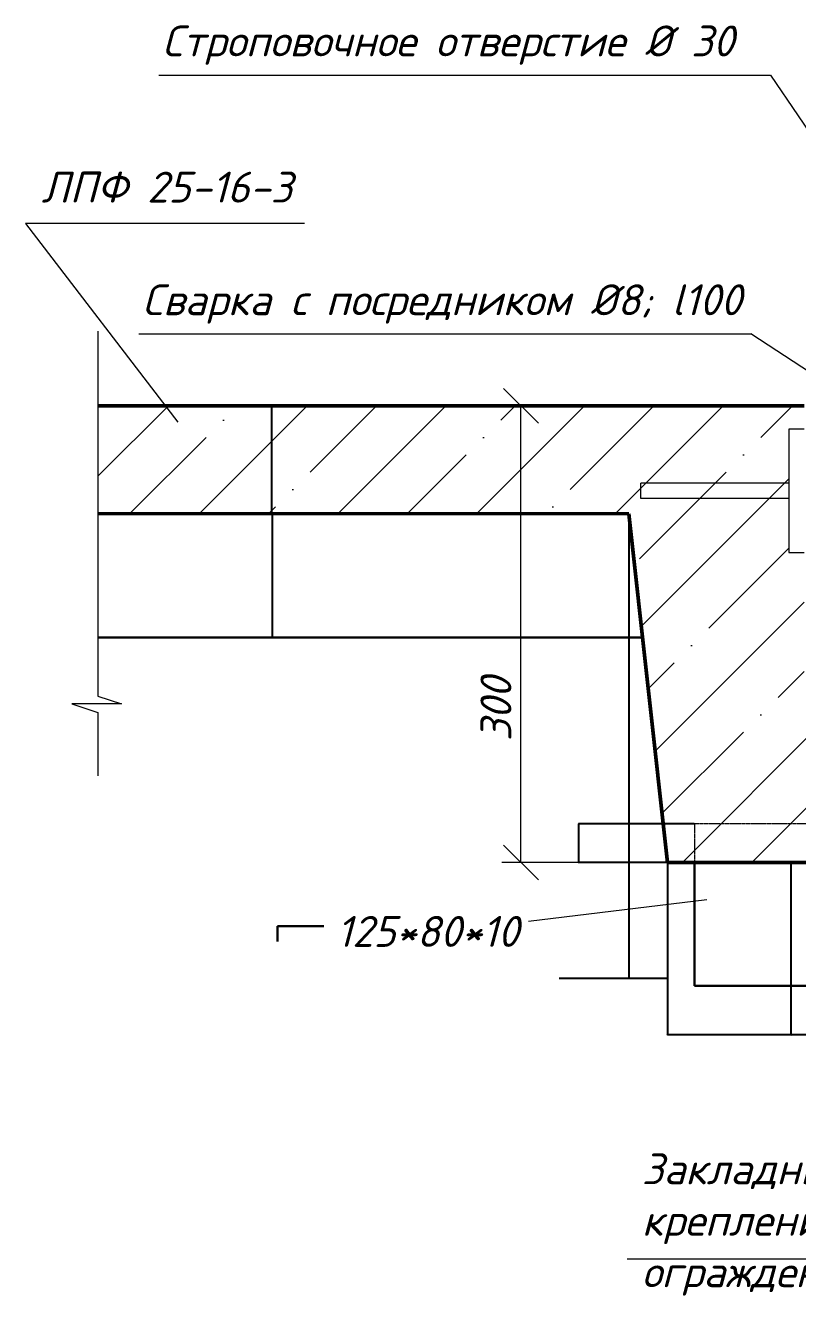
# Model space of a CAD drawing. Header units: millimetres. Extents: x -10163 to 1081624, y -5450 to 417560.
# Drawn here: x 384782 to 387283, y 36183 to 40297 of the extents above; entities that cross this region are included whole.
import ezdxf

# ---------------------------------------------------------------- set-up
doc = ezdxf.new("R2010")
doc.units = ezdxf.units.MM
doc.header["$PDMODE"] = 35
doc.linetypes.add('JIS_02_1.0', pattern=[2, 1, -1])
doc.styles.add('2', font='isocpeui.ttf', dxfattribs={"height": 2})
doc.dimstyles.new('Узлы', dxfattribs={"dimtxt": 2.5, "dimasz": 2.25, "dimexe": 1.25, "dimexo": 0.625, "dimtad": 1, "dimdec": 0, "dimlfac": 10, "dimtxsty": '2', "dimblk": 'OBLIQUE', "dimcen": 2.5, "dimadec": 0, "dimazin": 0, "dimtfac": 1, "dimtdec": 0, "dimtmove": 0, "dimatfit": 3, "dimldrblk": 'OBLIQUE', "dimfxl": 1.25, "dimarcsym": 0})

# ---------------------------------------------------------------- blocks, each defined once
blk = doc.blocks.new('_Oblique')
at = {"color": 0, "linetype": 'ByBlock', "lineweight": -2}
blk.add_line((-0.5, -0.5), (0.5, 0.5), dxfattribs=at)
blk = doc.blocks.new('*D1003')
at = {"color": 0, "lineweight": -2, "transparency": 16777216}
for p, q in [((385580.7, 38715.4), (385580.7, 39064.7)), ((385581.4, 39064.7), (385582, 39064.7)), ((385581.4, 38715.4), (385582, 38715.4))]:
    blk.add_line(p, q, dxfattribs=at)
at = {"layer": 'Defpoints', "color": 0, "transparency": 16777216}
for p in [(385580.7, 39064.7), (385580.7, 39064.7), (385580.7, 38715.4)]:
    blk.add_point(p, dxfattribs=at)
at = {"color": 0, "lineweight": -2, "transparency": 16777216, "xscale": 2.25, "yscale": 2.25, "zscale": 2.25}
for p, rotation in [((385580.7, 39064.7), 90), ((385580.7, 38715.4), 270)]:
    blk.add_blockref('_Oblique', p, dxfattribs=dict(at, rotation=rotation))
at = {"color": 0, "lineweight": 13, "transparency": 16777216, "insert": (385579.1, 38890.1), "char_height": 2, "attachment_point": 5, "rotation": 90, "style": '2'}
blk.add_mtext('3492', dxfattribs=at)
blk = doc.blocks.new('*D1004')
at = {"color": 0, "lineweight": -2, "transparency": 16777216}
for p, q in [((385580.9, 38715.4), (385580.9, 38314.7)), ((385581.4, 38715.4), (385582.2, 38715.4)), ((385581.4, 38314.7), (385582.2, 38314.7))]:
    blk.add_line(p, q, dxfattribs=at)
at = {"layer": 'Defpoints', "color": 0, "transparency": 16777216}
for p in [(385580.7, 38715.4), (385580.7, 38314.7), (385580.9, 38314.7)]:
    blk.add_point(p, dxfattribs=at)
at = {"color": 0, "lineweight": -2, "transparency": 16777216, "xscale": 2.25, "yscale": 2.25, "zscale": 2.25}
for p, rotation in [((385580.9, 38715.4), 90), ((385580.9, 38314.7), 270)]:
    blk.add_blockref('_Oblique', p, dxfattribs=dict(at, rotation=rotation))
at = {"color": 0, "lineweight": 13, "transparency": 16777216, "insert": (385579.3, 38515.1), "char_height": 2, "attachment_point": 5, "rotation": 90, "style": '2'}
blk.add_mtext('4008', dxfattribs=at)
blk = doc.blocks.new('*D1006')
at = {"color": 0, "lineweight": -2, "transparency": 16777216}
for p, q in [((386861, 37585.6), (386861, 37027.2)), ((387261, 37585.6), (387261, 37027.2)), ((386861, 37028.4), (387261, 37028.4))]:
    blk.add_line(p, q, dxfattribs=at)
at = {"layer": 'Defpoints', "color": 0, "transparency": 16777216}
for p in [(386861, 37586.3), (387261, 37586.3), (387261, 37028.4)]:
    blk.add_point(p, dxfattribs=at)
at = {"color": 0, "lineweight": -2, "transparency": 16777216, "xscale": 2.25, "yscale": 2.25, "zscale": 2.25, "rotation": 180}
blk.add_blockref('_Oblique', (386861, 37028.4), dxfattribs=at)
at = {"color": 0, "lineweight": -2, "transparency": 16777216, "xscale": 2.25, "yscale": 2.25, "zscale": 2.25}
blk.add_blockref('_Oblique', (387261, 37028.4), dxfattribs=at)
at = {"color": 0, "lineweight": 13, "transparency": 16777216, "insert": (387076, 37030), "char_height": 2, "attachment_point": 5, "style": '2'}
blk.add_mtext('4000', dxfattribs=at)
blk = doc.blocks.new('*D1007')
at = {"color": 0, "lineweight": -2, "transparency": 16777216}
for p, q in [((387661, 37585.6), (387661, 37027.2)), ((387261, 37210), (387261, 37027.2)), ((387261, 37028.4), (387661, 37028.4))]:
    blk.add_line(p, q, dxfattribs=at)
at = {"layer": 'Defpoints', "color": 0, "transparency": 16777216}
for p in [(387661, 37586.3), (387261, 37210.6), (387661, 37028.4)]:
    blk.add_point(p, dxfattribs=at)
at = {"color": 0, "lineweight": -2, "transparency": 16777216, "xscale": 2.25, "yscale": 2.25, "zscale": 2.25, "rotation": 180}
blk.add_blockref('_Oblique', (387261, 37028.4), dxfattribs=at)
at = {"color": 0, "lineweight": -2, "transparency": 16777216, "xscale": 2.25, "yscale": 2.25, "zscale": 2.25}
blk.add_blockref('_Oblique', (387661, 37028.4), dxfattribs=at)
at = {"color": 0, "lineweight": 13, "transparency": 16777216, "insert": (387437.6, 37030), "char_height": 2, "attachment_point": 5, "style": '2'}
blk.add_mtext('4000', dxfattribs=at)
blk = doc.blocks.new('*D1008')
at = {"color": 0, "lineweight": -2, "transparency": 16777216}
for p, q in [((386735.9, 38714.3), (386735.9, 37209.3)), ((386861, 37585.6), (386861, 37209.3)), ((386735.9, 37210.6), (386510.5, 37210.6)), ((386861, 37210.6), (386735.9, 37210.6))]:
    blk.add_line(p, q, dxfattribs=at)
at = {"layer": 'Defpoints', "color": 0, "transparency": 16777216}
for p in [(386735.9, 38714.9), (386861, 37586.3), (386861, 37210.6)]:
    blk.add_point(p, dxfattribs=at)
at = {"color": 0, "lineweight": -2, "transparency": 16777216, "xscale": 2.25, "yscale": 2.25, "zscale": 2.25, "rotation": 180}
blk.add_blockref('_Oblique', (386735.9, 37210.6), dxfattribs=at)
at = {"color": 0, "lineweight": -2, "transparency": 16777216, "xscale": 2.25, "yscale": 2.25, "zscale": 2.25}
blk.add_blockref('_Oblique', (386861, 37210.6), dxfattribs=at)
at = {"color": 0, "lineweight": 13, "transparency": 16777216, "insert": (386513.6, 37212.2), "char_height": 2, "attachment_point": 5, "style": '2'}
blk.add_mtext('1250', dxfattribs=at)
blk = doc.blocks.new('*D1017')
at = {"color": 0, "lineweight": -2, "transparency": 16777216}
for p, q in [((386947.8, 37711.3), (386573.2, 37711.3)), ((386574.4, 37586.3), (386574.4, 37711.3)), ((386947.8, 37586.3), (386573.2, 37586.3))]:
    blk.add_line(p, q, dxfattribs=at)
at = {"layer": 'Defpoints', "color": 0, "transparency": 16777216}
for p in [(386574.4, 37711.3), (386948.5, 37711.3), (386948.5, 37586.3)]:
    blk.add_point(p, dxfattribs=at)
at = {"color": 0, "lineweight": -2, "transparency": 16777216, "xscale": 2.25, "yscale": 2.25, "zscale": 2.25}
for p, rotation in [((386574.4, 37711.3), 90), ((386574.4, 37586.3), 270)]:
    blk.add_blockref('_Oblique', p, dxfattribs=dict(at, rotation=rotation))
at = {"color": 0, "lineweight": 13, "transparency": 16777216, "insert": (386572.8, 37648.8), "char_height": 2, "attachment_point": 5, "rotation": 90, "style": '2'}
blk.add_mtext('1250', dxfattribs=at)

msp = doc.modelspace()

# ---------------------------------------------------------------- hatches: boundary and pattern name
at = {"lineweight": 13}
h = msp.add_hatch(dxfattribs=at)
h.set_pattern_fill('ANSI35', color=256, scale=50, style=0)
h.set_pattern_definition([(45, (334797.16, 16455.45), (-224.5064, 224.5064), []), (45, (335021.66, 16455.45), (-224.5064, 224.5064), [396.875, -79.375, 0, -79.375])])
edge = h.paths.add_edge_path()
edge.add_line((387404.107, 38589.695), (387354.107, 38589.695))
edge.add_line((387354.107, 38589.695), (387354.107, 38064.695))
edge.add_line((387354.107, 38064.695), (387710.97, 37886.264))
edge.add_line((387710.97, 37886.264), (388242.201, 38680.713))
edge.add_line((388242.201, 38680.713), (388465.448, 38779.344))
edge.add_line((388465.448, 38779.344), (388505.859, 38940.352))
edge.add_arc((388408.867, 38964.695), 100, 345.910784, 450)
edge.add_line((388408.867, 39064.695), (387354.107, 39064.695))
edge.add_line((387354.107, 39064.695), (387354.107, 38989.695))
edge.add_line((387354.107, 38989.695), (387404.107, 38989.695))
edge.add_line((387404.107, 38989.695), (387404.107, 38589.695))
h.paths.add_polyline_path([(387254.107, 38989.695), (387304.107, 38989.695), (387304.107, 39064.695), (385017.228, 39064.695), (385017.228, 38715.693), (386735.942, 38714.943), (386860.97, 37586.264), (387660.97, 37586.264), (387660.97, 37886.264), (387304.107, 38064.695), (387304.107, 38589.695), (387254.107, 38589.695)])

# ---------------------------------------------------------------- linework, layer by layer
for p, q in [((385214.519, 40135.852), (387195.338, 40135.852)), ((387195.338, 40135.852), (387945.425, 39024.709)), ((385686.176, 39655.301), (384782.428, 39655.301)), ((384782.428, 39655.301), (385276.012, 39011.574)), ((385017.228, 39306.705), (385017.228, 38124.923)), ((385150.139, 39297.667), (387130.958, 39297.667)), ((387324.649, 39171.986), (387130.958, 39297.667)), ((386848.919, 39064.695), (386324.497, 39064.695)), ((386386.997, 37586.264), (386386.997, 39064.695)), ((387304.107, 38989.695), (387254.107, 38989.695)), ((387254.107, 38989.695), (387254.107, 38589.695)), ((387254.107, 38814.695), (386774.69, 38814.695)), ((386774.69, 38764.695), (386774.69, 38814.695)), ((387254.107, 38764.695), (386774.69, 38764.695)), ((387254.107, 38589.695), (387304.107, 38589.695)), ((385093.994, 38099.263), (384933.236, 38099.263)), ((384933.236, 38099.263), (385017.228, 38071.187)), ((385017.228, 38124.923), (385093.994, 38099.263)), ((385017.228, 38071.187), (385017.228, 37866.793)), ((386848.919, 37586.264), (386324.497, 37586.264)), ((386411.537, 37395.844), (386988.506, 37465.799)), ((386731.089, 36302.782), (388341.595, 36302.782))]:
    msp.add_line(p, q, dxfattribs=at)
at = {"lineweight": 50}
for p, q in [((387304.107, 39064.695), (385017.228, 39064.695)), ((386735.942, 38714.943), (385017.228, 38715.693)), ((386735.942, 38714.943), (386860.97, 37586.264)), ((387660.97, 37586.264), (386860.97, 37586.264))]:
    msp.add_line(p, q, dxfattribs=at)
at = {"lineweight": 30}
for p, q in [((385017.228, 38314.695), (386780.279, 38314.695)), ((385748.579, 37379.916), (385598.579, 37379.916)), ((385598.579, 37379.916), (385598.579, 37329.916))]:
    msp.add_line(p, q, dxfattribs=at)
at = {"linetype": 'JIS_02_1.0', "lineweight": 13}
msp.add_lwpolyline([(386948.47, 37586.264), (387573.47, 37586.264), (387573.47, 37711.264), (386948.47, 37711.264)], close=True, dxfattribs=at)
at = {"lineweight": 30}
msp.add_lwpolyline([(386948.47, 37186.264), (387573.47, 37186.264), (387573.47, 37586.264), (386948.47, 37586.264)], close=True, dxfattribs=at)

# ---------------------------------------------------------------- block references
at = {"lineweight": 13, "xscale": 112.5, "yscale": 112.5, "zscale": 112.5}
for p, rotation in [((386386.997, 39064.695), 90), ((386386.997, 37586.264), 270)]:
    msp.add_blockref('_Oblique', p, dxfattribs=dict(at, rotation=rotation))

# ---------------------------------------------------------------- texts
at = {"lineweight": 13, "char_height": 100, "attachment_point": 1, "style": '2'}
for s, insert, width in [('{\\fISOCPEUR|b0|i1|c204|p34;Строповочное отверстие %%C 30}', (385225.258, 40296.516), 2034.86606), ('{\\fISOCPEUR|b0|i1|c204|p34;Сварка с посредником %%C8; l100}', (385160.878, 39458.332), 2034.86606), ('125*80*10', (385790.195, 37412.751), 728.92567), ('{\\fISOCPEUR|b0|i1|c204|p34;Закладные элементы крепления ограждений}', (386778.194, 36643.939), 1461.71503)]:
    msp.add_mtext(s, dxfattribs=dict(at, insert=insert, width=width))
at = {"lineweight": 50, "insert": (384834.376, 39823.156), "char_height": 100, "width": 821.02751, "attachment_point": 1, "style": '2'}
msp.add_mtext('{\\fISOCPEUR|b0|i1|c204|p34;ЛПФ 25-16-3}', dxfattribs=at)
at = {"lineweight": 13, "insert": (386305.747, 38082.713), "char_height": 100, "attachment_point": 5, "rotation": 90, "style": '2'}
msp.add_mtext('300', dxfattribs=at)

# ---------------------------------------------------------------- dimensions: what is measured, and where the dimension line sits
at = {"lineweight": 13}
for base, p1, p2, picture, middle in [((385580.748, 39064.695), (385580.748, 38715.447), (385580.748, 39064.695), '*D1003', (385579.123, 38890.071)), ((385580.923, 38314.695), (385580.748, 38715.447), (385580.748, 38314.695), '*D1004', (385579.298, 38515.071)), ((386574.4, 37711.264), (386948.47, 37586.264), (386948.47, 37711.264), '*D1017', (386572.775, 37648.764))]:
    dim = msp.add_linear_dim(base=base, p1=p1, p2=p2, angle=90, dimstyle='Узлы', dxfattribs=at)
    dim.commit()
    dim.dimension.update_dxf_attribs({"geometry": picture, "text_midpoint": middle})
for base, p1, p2, picture, middle in [((386860.97, 37210.58), (386735.942, 38714.943), (386860.97, 37586.264), '*D1008', (386513.611, 37210.58)), ((387260.97, 37028.407), (386860.97, 37586.264), (387260.97, 37586.264), '*D1006', (387076.026, 37028.407)), ((387660.97, 37028.407), (387260.97, 37210.58), (387660.97, 37586.264), '*D1007', (387437.641, 37028.407))]:
    dim = msp.add_linear_dim(base=base, p1=p1, p2=p2, dimstyle='Узлы', dxfattribs=at)
    dim.commit()
    dim.dimension.update_dxf_attribs({"geometry": picture, "text_midpoint": middle, "dimtype": 160})

doc.saveas('drawing.dxf')
